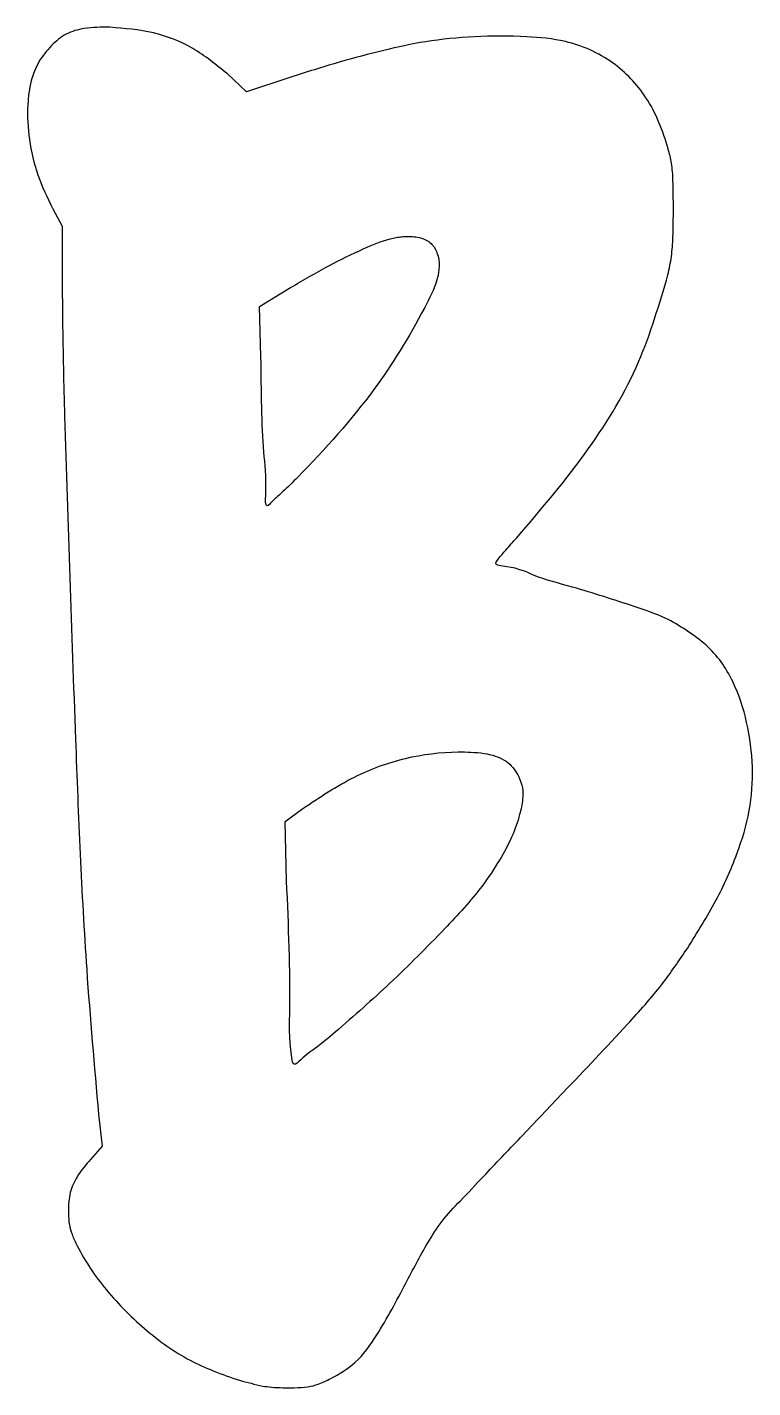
# Model space of a CAD drawing. Extents: x 33 to 282, y 258 to 725.
import ezdxf

# ---------------------------------------------------------------- set-up
doc = ezdxf.new("R2010")
doc.units = 0
doc.layers.add('Layer_1', color=7, linetype='CONTINUOUS')

msp = doc.modelspace()

# ---------------------------------------------------------------- linework, layer by layer
at = {"layer": 'Layer_1', "color": 7}
for points in [[(60.973437, 725.11575)], [(163.089062, 653.321999)], [(182.776558, 476.268881)]]:
    msp.add_lwpolyline(points, close=True, dxfattribs=at)
for points in [[(122.82031, 707.882934), (107.865623, 702.946999), (101.321871, 709.103254)], [(41.365624, 662.718879), (44.573437, 656.875127), (44.573437, 637.837623)], [(112.868751, 612.000128), (112.365623, 629.200127), (123.06875, 635.756375)], [(121.682814, 432.00013), (121.198438, 452.40013), (127.251558, 456.80013)], [(57.046874, 351.818883), (58.332812, 340.837627), (54.279687, 336.290755)], [(113.462495, 258.45794), (113.464063, 258.45794)]]:
    msp.add_lwpolyline(points, dxfattribs=at)
for points, knots in [([(60.973437, 725.11575), (57.99633, 725.132574), (52.886902, 725.161448), (45.736048, 723.171754), (40.598153, 718.820726), (36.26405, 713.449611), (33.549482, 706.394935), (32.407394, 697.307425), (32.936635, 686.373681), (35.796699, 674.173255), (39.489483, 666.577797), (41.365624, 662.718879)], [0, 0, 0, 0, 8.916484, 15.302818, 21.735827, 28.751994, 35.840241, 44.071715, 56.080305, 68.513449, 81.353804, 81.353804, 81.353804, 81.353804]), ([(101.321871, 709.103254), (97.492415, 712.233687), (89.899143, 718.440893), (75.858129, 723.979945), (65.993335, 724.732697), (60.973437, 725.11575)], [0, 0, 0, 0, 14.780034, 29.306724, 44.358134, 44.358134, 44.358134, 44.358134]), ([(254.568749, 662.800127), (254.569075, 666.03305), (254.5696, 671.250259), (254.148581, 678.179558), (251.660583, 687.940684), (246.618621, 700.838361), (234.033209, 714.084921), (219.050986, 720.701979), (202.64718, 722.190342), (186.544096, 722.122428), (170.092981, 720.602399), (154.656587, 717.162863), (139.114793, 713.10774), (128.435117, 709.683315), (122.82031, 707.882934)], [0, 0, 0, 0, 9.705685, 15.662786, 20.738978, 39.879797, 56.473651, 74.225372, 87.642295, 105.634087, 122.529972, 137.070432, 153.023368, 170.708454, 170.708454, 170.708454, 170.708454]), ([(252.720309, 640.125127), (253.161152, 642.211903), (254.063259, 646.482116), (254.568988, 654.086627), (254.568838, 659.557708), (254.568749, 662.800127)], [0, 0, 0, 0, 6.391111, 13.078267, 22.807231, 22.807231, 22.807231, 22.807231]), ([(163.089062, 653.321999), (164.684585, 653.267472), (167.609088, 653.167526), (171.518513, 651.20802), (176.291549, 643.042914), (166.762094, 623.530449), (151.355574, 598.610439), (133.558849, 578.609543), (120.774677, 565.890002), (117.641627, 563.237927), (114.286056, 559.637897), (114.829377, 570.527097), (113.145683, 583.093876), (112.981518, 600.229451), (112.868751, 612.000128)], [0, 0, 0, 0, 4.757956, 8.721066, 12.511918, 31.800506, 64.877087, 104.834367, 111.906221, 117.06045, 119.187715, 122.764167, 137.694692, 170.452513, 170.452513, 170.452513, 170.452513]), ([(123.06875, 635.756375), (127.397368, 638.304133), (135.583302, 643.122247), (147.016034, 648.687204), (154.821585, 651.920049), (159.292438, 652.913283), (161.224113, 653.218214), (162.48153, 653.28819), (163.089062, 653.321999)], [0, 0, 0, 0, 15.05788, 28.476258, 38.170319, 40.2529, 42.204493, 44.0289, 44.0289, 44.0289, 44.0289]), ([(44.573437, 637.837623), (44.602717, 633.398641), (44.668525, 623.421841), (44.948418, 608.008855), (45.23367, 597.036472), (45.374999, 591.600128)], [0, 0, 0, 0, 13.317162, 29.930885, 46.245427, 46.245427, 46.245427, 46.245427]), ([(200.760933, 549.828248), (209.304516, 559.791278), (225.309376, 578.455217), (243.533845, 608.869671), (249.747821, 630.011717), (252.720309, 640.125127)], [0, 0, 0, 0, 39.362636, 73.738796, 105.262203, 105.262203, 105.262203, 105.262203]), ([(45.374999, 591.600128), (46.572834, 554.619148), (48.624724, 491.270717), (51.820924, 411.277105), (55.589003, 368.405804), (57.046874, 351.818883)], [0, 0, 0, 0, 111.008105, 190.156923, 240.104279, 240.104279, 240.104279, 240.104279]), ([(259.390621, 408.80013), (262.80302, 414.216953), (269.332969, 424.582557), (276.468661, 440.488564), (281.189557, 455.835962), (282.21617, 471.22235), (280.265175, 486.249807), (276.300527, 498.466775), (271.224825, 507.310385), (265.76997, 513.294564), (259.137027, 518.101866), (251.029301, 522.916036), (237.621604, 527.374291), (223.030148, 532.142886), (207.139189, 536.21739), (200.828662, 539.799751), (192.584922, 540.262533), (195.084099, 543.294083), (197.236231, 545.943409), (199.462776, 548.397451), (200.760933, 549.828248)], [0, 0, 0, 0, 19.183985, 36.710368, 52.160623, 67.094134, 82.574564, 97.398543, 105.297913, 112.993768, 121.484974, 129.79162, 141.200164, 163.492003, 177.206081, 187.113625, 191.070979, 192.647988, 196.700433, 202.366937, 202.366937, 202.366937, 202.366937]), ([(182.776558, 476.268881), (185.788761, 476.149546), (191.011579, 475.942632), (198.021499, 473.13036), (201.345718, 468.409757), (202.907431, 463.968028), (202.904552, 459.495804), (201.646804, 453.877958), (199.134313, 446.763056), (194.670023, 438.571589), (187.353987, 427.633625), (174.505137, 413.782731), (157.606823, 396.878655), (142.821376, 383.804175), (132.074127, 374.633548), (127.835479, 372.004135), (123.968297, 367.880898), (122.446116, 377.745433), (123.24335, 395.170366), (122.339572, 416.500185), (121.682814, 432.00013)], [0, 0, 0, 0, 9.030047, 15.657072, 21.740876, 25.693623, 29.645921, 34.953372, 42.918293, 52.197545, 62.864605, 82.310401, 108.780109, 134.152563, 142.807676, 149.229973, 152.03554, 154.567852, 171.148275, 215.230821, 215.230821, 215.230821, 215.230821]), ([(127.251558, 456.80013), (133.013376, 460.662724), (143.953338, 467.996631), (162.179123, 474.676558), (174.744559, 476.210787), (181.317538, 476.275803), (182.052481, 476.276526), (182.536961, 476.271411), (182.776558, 476.268881)], [0, 0, 0, 0, 20.751165, 39.400237, 57.635088, 58.386327, 59.121011, 59.83984, 59.83984, 59.83984, 59.83984]), ([(162.573438, 293.618884), (165.020791, 298.324719), (168.846115, 305.680152), (174.932197, 315.406569), (181.89011, 322.578059), (190.875526, 332.115796), (202.687242, 344.511661), (219.22277, 361.918395), (235.69363, 379.170866), (250.295875, 395.430044), (256.534543, 404.601442), (259.390621, 408.80013)], [0, 0, 0, 0, 15.92087, 24.885041, 34.269313, 45.787797, 64.235986, 85.619781, 117.811671, 135.835496, 151.053846, 151.053846, 151.053846, 151.053846]), ([(54.279687, 336.290755), (52.650792, 334.394908), (49.725103, 330.989741), (46.978352, 324.896267), (46.632746, 319.462213), (46.749194, 314.924787), (47.626067, 311.155003), (51.098258, 303.33979), (58.951306, 291.562402), (72.343436, 278.002403), (85.303573, 268.533514), (96.723483, 263.496836), (105.024257, 260.446671), (110.799319, 259.0856), (113.462495, 258.45794)], [0, 0, 0, 0, 7.475847, 13.427507, 19.648631, 23.625108, 27.022852, 31.173569, 49.214503, 69.082716, 88.177947, 96.875667, 106.459447, 114.661318, 114.661318, 114.661318, 114.661318]), ([(113.464063, 258.45794), (114.485647, 258.326669), (116.799374, 258.029361), (120.429827, 257.873932), (124.571266, 257.880352), (128.663853, 258.036492), (132.909232, 259.114907), (138.427551, 261.7679), (146.198473, 266.429357), (154.383195, 278.209222), (159.420431, 287.686609), (162.573438, 293.618884)], [0, 0, 0, 0, 3.089031, 6.996167, 10.88656, 15.523205, 19.236341, 23.924706, 33.87867, 45.963122, 66.184852, 66.184852, 66.184852, 66.184852])]:
    msp.add_open_spline(points, degree=3, knots=knots, dxfattribs=at)

doc.saveas('drawing.dxf')
